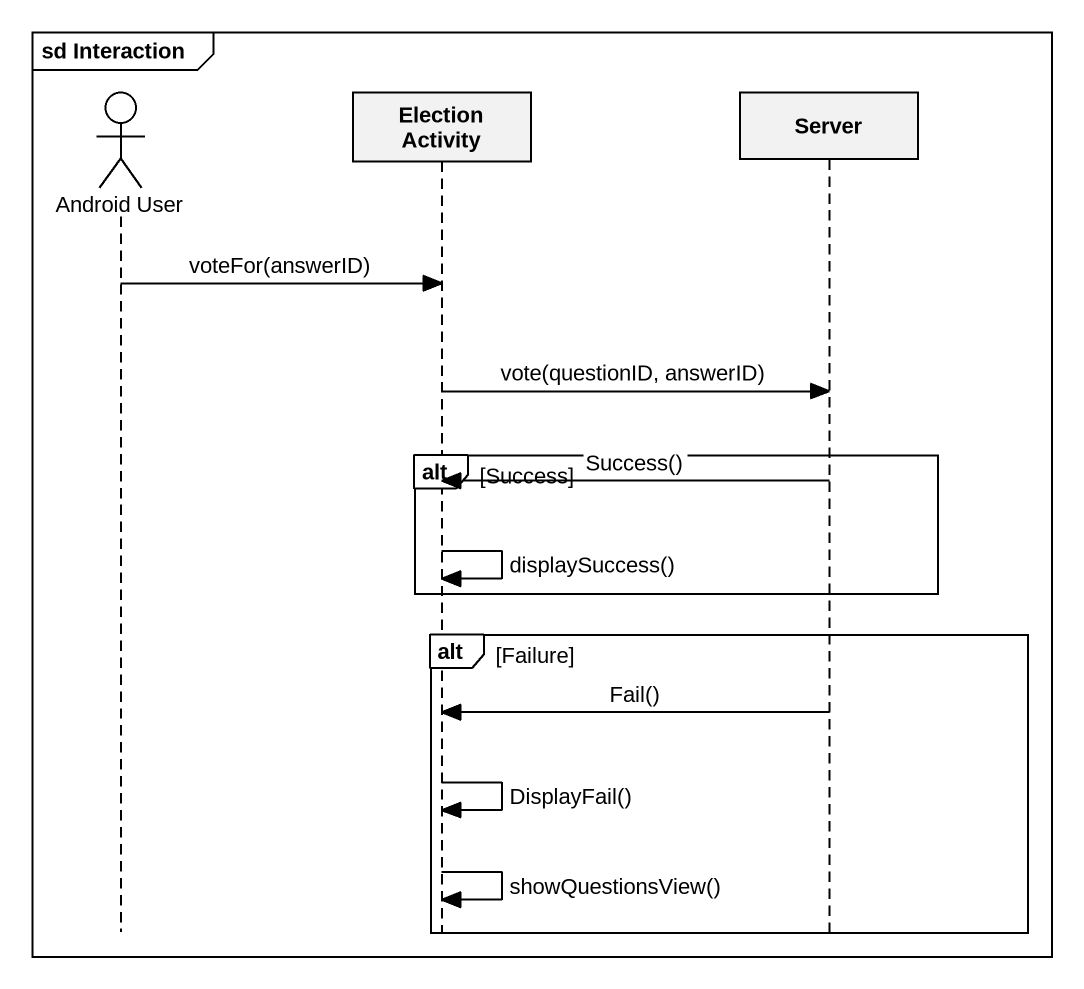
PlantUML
@startuml
mainframe sd Interaction
hide footbox
actor "Android User" as Android_User
participant "Election Activity" as Election_Activity
participant Server

Android_User -> Election_Activity : voteFor(answerID)
Election_Activity -> Server : vote(questionID, answerID)
alt Success
  Server -> Election_Activity : Success()
  Election_Activity -> Election_Activity : displaySuccess()
end
alt Failure
  Server -> Election_Activity : Fail()
  Election_Activity -> Election_Activity : DisplayFail()
  Election_Activity -> Election_Activity : showQuestionsView()
end
@enduml
